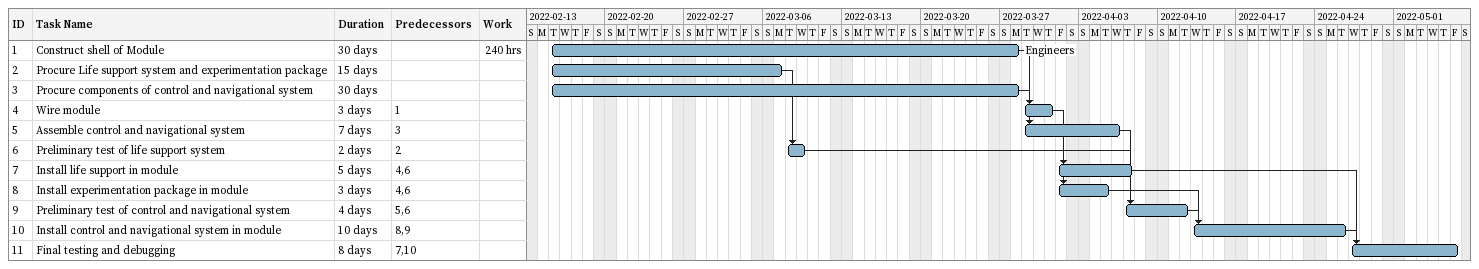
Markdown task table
| ID | Task | Duration | Start | Finish | Predecessors | Resources | Work (h) |
|---|---|---|---|---|---|---|---|
| 1 | Construct shell of Module | 30d | 2022-02-15 | 2022-03-28 |  | Engineers | 240 |
| 2 | Procure Life support system and experimentation package | 15d | 2022-02-15 | 2022-03-07 |  |  |  |
| 3 | Procure components of control and navigational system | 30d | 2022-02-15 | 2022-03-28 |  |  |  |
| 4 | Wire module | 3d | 2022-03-29 | 2022-03-31 | 1 |  |  |
| 5 | Assemble control and navigational system | 7d | 2022-03-29 | 2022-04-06 | 3 |  |  |
| 6 | Preliminary test of life support system | 2d | 2022-03-08 | 2022-03-09 | 2 |  |  |
| 7 | Install life support in module | 5d | 2022-04-01 | 2022-04-07 | 4, 6 |  |  |
| 8 | Install experimentation package in module | 3d | 2022-04-01 | 2022-04-05 | 4, 6 |  |  |
| 9 | Preliminary test of control and navigational system | 4d | 2022-04-07 | 2022-04-12 | 5, 6 |  |  |
| 10 | Install control and navigational system in module | 10d | 2022-04-13 | 2022-04-26 | 8, 9 |  |  |
| 11 | Final testing and debugging | 8d | 2022-04-27 | 2022-05-06 | 7, 10 |  |  |
